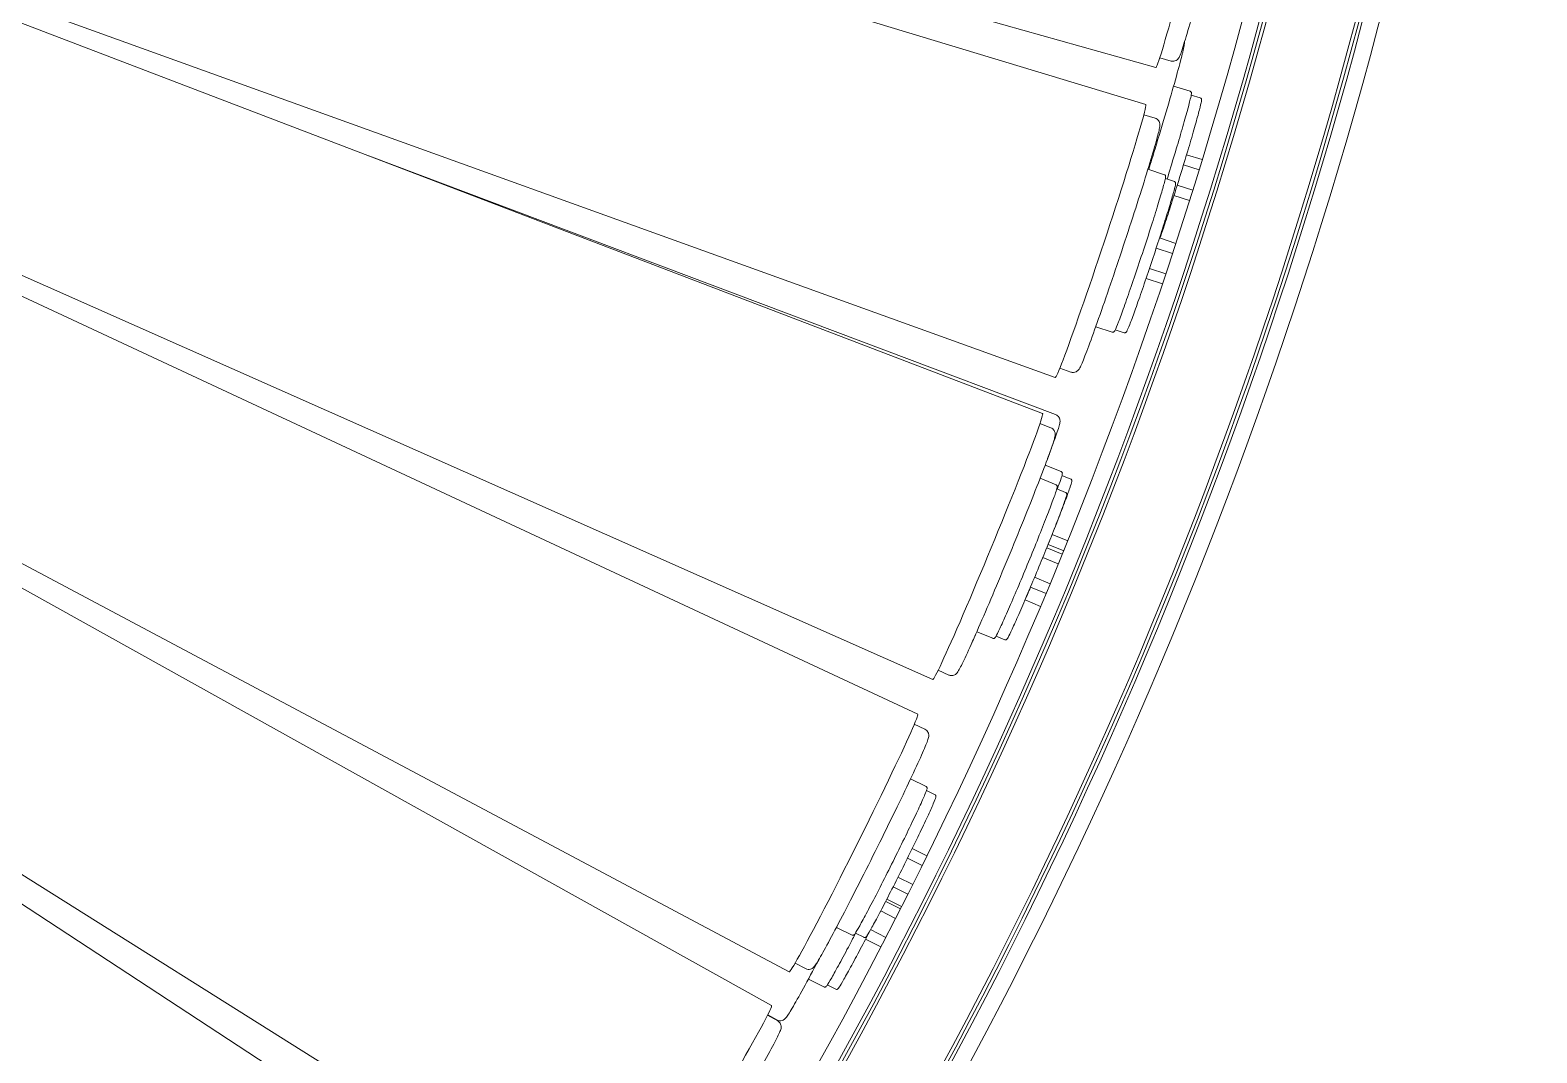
# Model space of a CAD drawing. Header units: metres. Extents: x 51 to 52746, y -259 to 37569.
# Drawn here: x 49231.7 to 49685.6, y 32683 to 32991.1 of the extents above; entities that cross this region are included whole.
import ezdxf

# ---------------------------------------------------------------- set-up
doc = ezdxf.new("R2010")
doc.units = ezdxf.units.M
doc.header["$LTSCALE"] = 500
doc.layers.add('Visible (ISO)', color=7, linetype='Continuous')

msp = doc.modelspace()

# ---------------------------------------------------------------- linework, layer by layer
at = {"layer": 'Visible (ISO)', "color": 4, "lineweight": 5}
for p, q in [((49126.108, 33105.194), (49570.772, 32979.823)), ((49125.549, 33102.565), (49567.749, 32968.765)), ((49105.886, 33043.234), (49540.476, 32886.467)), ((49105.14, 33040.651), (49536.672, 32875.653)), ((49081.297, 32982.874), (49503.598, 32795.509)), ((49571.959, 32982.767), (49575.349, 32981.812)), ((49080.368, 32980.351), (49499.033, 32784.995)), ((49581.123, 32972.697), (49576.118, 32974.241)), ((49584.172, 32970.71), (49581.433, 32971.555)), ((49567.163, 32965.645), (49570.535, 32964.625)), ((49333.691, 32953.264), (49540.591, 32875.32)), ((49580.038, 32953.606), (49584.763, 32952.149)), ((49568.393, 32949.221), (49573.365, 32947.573)), ((49573.651, 32946.425), (49576.371, 32945.523)), ((49579.106, 32950.525), (49583.822, 32949.071)), ((49577.209, 32944.374), (49581.917, 32942.922)), ((49576.243, 32941.303), (49580.954, 32939.85)), ((49571.883, 32928.509), (49576.802, 32926.879)), ((49052.464, 32924.421), (49460.327, 32707.414)), ((49570.887, 32925.448), (49575.802, 32923.819)), ((49051.359, 32921.971), (49455.023, 32697.252)), ((49568.862, 32919.337), (49573.781, 32917.707)), ((49567.833, 32916.288), (49572.76, 32914.655)), ((49552.664, 32901.759), (49557.636, 32900.111)), ((49558.551, 32900.862), (49561.272, 32899.96)), ((49541.869, 32889.319), (49545.182, 32888.124)), ((49535.865, 32872.583), (49539.155, 32871.325)), ((49018.259, 32865.809), (49404.868, 32612.871)), ((49019.537, 32868.174), (49410.883, 32622.629)), ((49542.282, 32858.118), (49537.44, 32860.088)), ((49535.92, 32856.112), (49540.761, 32854.114)), ((49545.146, 32855.873), (49542.491, 32856.953)), ((49540.965, 32852.949), (49543.614, 32851.855)), ((49539.537, 32839.194), (49544.225, 32837.286)), ((49537.924, 32835.204), (49542.602, 32833.274)), ((49538.341, 32836.206), (49543.02, 32834.302)), ((49536.712, 32832.222), (49541.387, 32830.293)), ((49534.256, 32826.272), (49538.937, 32824.34)), ((49536.079, 32817.493), (49531.377, 32819.45)), ((49533.012, 32823.303), (49537.702, 32821.368)), ((49516.846, 32809.893), (49521.688, 32807.895)), ((49522.654, 32808.578), (49525.303, 32807.485)), ((49505.191, 32798.255), (49508.411, 32796.827)), ((49498.009, 32781.99), (49501.201, 32780.5)), ((49496.889, 32765.557), (49501.576, 32763.219)), ((49501.695, 32762.042), (49504.26, 32760.762)), ((49497.396, 32744.56), (49501.834, 32742.345)), ((49495.975, 32741.672), (49500.41, 32739.459)), ((49491.648, 32733.039), (49496.099, 32730.818)), ((49493.101, 32735.911), (49497.543, 32733.695)), ((49489.401, 32728.654), (49493.851, 32726.372)), ((49494.202, 32727.062), (49489.738, 32729.306)), ((49487.914, 32725.799), (49492.391, 32723.504)), ((49474.567, 32720.816), (49479.254, 32718.478)), ((49484.856, 32720.133), (49489.45, 32717.777)), ((49480.266, 32719.091), (49482.831, 32717.811)), ((49483.345, 32717.29), (49487.97, 32714.919)), ((49462.112, 32710.039), (49465.222, 32708.385)), ((49470.792, 32702.866), (49466.132, 32705.255)), ((49474.362, 32702.16), (49471.811, 32703.467)), ((49453.788, 32694.327), (49456.865, 32692.614)), ((49453.852, 32694.455), (49456.65, 32692.927))]:
    msp.add_line(p, q, dxfattribs=at)
for radius in [1400, 1405, 1406, 1407, 1433, 1434, 1435, 1440]:
    msp.add_arc((48245.552, 33360.209), radius, 314.981888, 0, dxfattribs=at)
at = {"layer": 'Visible (ISO)', "color": 4, "lineweight": 5, "extrusion": (0, 0, -1)}
for centre, major_axis in [((49581.44, 33021.84), (-10.667, -42.017)), ((49554.113, 32927.616), (-13.637, -41.149)), ((49520.136, 32835.581), (-16.537, -40.072)), ((49479.681, 32746.204), (-19.353, -38.79)), ((49432.954, 32659.94), (-22.07, -37.311))]:
    msp.add_ellipse(centre, major_axis=major_axis, ratio=0.0261769, start_param=3.140907, end_param=6.283871, dxfattribs=at)
at = {"layer": 'Visible (ISO)', "color": 4, "lineweight": 5}
for points, knots in [([(49595.18, 33059.926), (49595.415, 33059.873), (49595.64, 33059.774), (49596.023, 33059.53), (49596.174, 33059.385), (49596.422, 33059.091), (49596.504, 33058.947), (49596.641, 33058.666), (49596.679, 33058.543), (49596.753, 33058.268), (49596.767, 33058.149), (49596.803, 33057.763), (49596.79, 33057.593), (49596.714, 33056.554), (49596.504, 33055.385), (49595.781, 33051.742), (49595.252, 33049.292), (49593.943, 33043.512), (49593.17, 33040.206), (49591.449, 33033.042), (49590.504, 33029.187), (49588.535, 33021.311), (49587.512, 33017.292), (49585.491, 33009.491), (49584.494, 33005.711), (49582.625, 32998.768), (49581.753, 32995.608), (49580.221, 32990.216), (49579.562, 32987.99), (49578.502, 32984.638), (49578.269, 32983.771), (49577.687, 32982.755), (49577.618, 32982.619), (49577.335, 32982.322), (49577.26, 32982.249), (49577.018, 32982.062), (49576.83, 32981.934), (49576.325, 32981.769), (49576.06, 32981.721), (49575.63, 32981.749), (49575.487, 32981.773), (49575.349, 32981.812)], [3.140907, 3.140907, 3.140907, 3.140907, 3.1502573, 3.1502573, 3.1603767, 3.1603767, 3.1725701, 3.1725701, 3.1883735, 3.1883735, 3.2146504, 3.2146504, 3.2880354, 3.2880354, 3.6023318, 3.6023318, 3.9314289, 3.9314289, 4.2532551, 4.2532551, 4.573981, 4.573981, 4.8944395, 4.8944395, 5.2149141, 5.2149141, 5.5357141, 5.5357141, 5.8578569, 5.8578569, 6.1894752, 6.1894752, 6.2366731, 6.2366731, 6.2496819, 6.2496819, 6.2665988, 6.2665988, 6.2782992, 6.2782992, 6.283871, 6.283871, 6.283871, 6.283871]), ([(49579.441, 32987.632), (49579.443, 32987.409), (49579.425, 32987.251), (49579.3, 32986.241), (49579.031, 32985.084), (49578.125, 32981.483), (49577.473, 32979.062), (49575.874, 32973.356), (49574.934, 32970.094), (49572.854, 32963.026), (49571.714, 32959.224), (49569.907, 32953.286), (49569.27, 32951.211), (49568.63, 32949.142)], [6.3651903, 6.3651903, 6.3651903, 6.3651903, 6.429628, 6.429628, 6.7439244, 6.7439244, 7.0730215, 7.0730215, 7.3948478, 7.3948478, 7.7155737, 7.7155737, 7.8850437, 7.8850437, 7.8850437, 7.8850437]), ([(49584.172, 32970.71), (49584.253, 32970.685), (49584.326, 32970.638), (49584.433, 32970.536), (49584.465, 32970.483), (49584.521, 32970.37), (49584.53, 32970.321), (49584.559, 32970.156), (49584.55, 32970.087), (49584.507, 32969.604), (49584.361, 32968.948), (49583.847, 32966.877), (49583.472, 32965.471), (49582.535, 32962.108), (49581.975, 32960.157), (49580.726, 32955.899), (49580.038, 32953.593), (49578.6, 32948.857), (49577.851, 32946.428), (49576.37, 32941.693), (49575.637, 32939.387), (49574.262, 32935.13), (49573.619, 32933.18), (49572.665, 32930.356), (49572.313, 32929.335), (49572.005, 32928.468)], [6.2831853, 6.2831853, 6.2831853, 6.2831853, 6.2962155, 6.2962155, 6.310934, 6.310934, 6.3343054, 6.3343054, 6.4056196, 6.4056196, 6.7197789, 6.7197789, 7.0440752, 7.0440752, 7.3649023, 7.3649023, 7.6852182, 7.6852182, 8.0054094, 8.0054094, 8.3255979, 8.3255979, 8.6459017, 8.6459017, 8.8663889, 8.8663889, 8.8663889, 8.8663889]), ([(49581.123, 32972.697), (49581.207, 32972.671), (49581.281, 32972.623), (49581.389, 32972.518), (49581.421, 32972.463), (49581.476, 32972.346), (49581.485, 32972.296), (49581.514, 32972.111), (49581.501, 32972.03), (49581.45, 32971.579), (49581.341, 32971.058), (49580.923, 32969.315), (49580.564, 32967.947), (49579.644, 32964.609), (49579.087, 32962.65), (49577.826, 32958.326), (49577.124, 32955.963), (49575.666, 32951.136), (49574.911, 32948.677), (49574.158, 32946.256)], [0, 0, 0, 0, 0.0133476, 0.0133476, 0.0285187, 0.0285187, 0.0534776, 0.0534776, 0.1374909, 0.1374909, 0.3867112, 0.3867112, 0.7126473, 0.7126473, 1.0336071, 1.0336071, 1.3539468, 1.3539468, 1.665535, 1.665535, 1.665535, 1.665535]), ([(49570.535, 32964.625), (49570.766, 32964.555), (49570.983, 32964.441), (49571.347, 32964.17), (49571.488, 32964.015), (49571.714, 32963.704), (49571.786, 32963.554), (49571.902, 32963.265), (49571.931, 32963.138), (49571.985, 32962.859), (49571.991, 32962.74), (49572, 32962.352), (49571.974, 32962.183), (49571.824, 32961.152), (49571.531, 32960.001), (49570.55, 32956.419), (49569.848, 32954.013), (49568.131, 32948.341), (49567.123, 32945.099), (49564.896, 32938.076), (49563.678, 32934.298), (49561.152, 32926.583), (49559.845, 32922.646), (49557.273, 32915.009), (49556.009, 32911.31), (49553.649, 32904.519), (49552.555, 32901.429), (49550.642, 32896.159), (49549.826, 32893.987), (49548.529, 32890.719), (49548.235, 32889.87), (49547.582, 32888.899), (49547.503, 32888.767), (49547.2, 32888.491), (49547.12, 32888.424), (49546.866, 32888.255), (49546.669, 32888.141), (49546.153, 32888.012), (49545.886, 32887.983), (49545.459, 32888.041), (49545.318, 32888.075), (49545.182, 32888.124)], [3.140907, 3.140907, 3.140907, 3.140907, 3.1502573, 3.1502573, 3.1603767, 3.1603767, 3.1725701, 3.1725701, 3.1883735, 3.1883735, 3.2146504, 3.2146504, 3.2880354, 3.2880354, 3.6023318, 3.6023318, 3.9314289, 3.9314289, 4.2532551, 4.2532551, 4.573981, 4.573981, 4.8944395, 4.8944395, 5.2149141, 5.2149141, 5.5357141, 5.5357141, 5.8578569, 5.8578569, 6.1894752, 6.1894752, 6.2366731, 6.2366731, 6.2496819, 6.2496819, 6.2665988, 6.2665988, 6.2782992, 6.2782992, 6.283871, 6.283871, 6.283871, 6.283871]), ([(49573.365, 32947.573), (49573.448, 32947.545), (49573.521, 32947.495), (49573.627, 32947.388), (49573.658, 32947.333), (49573.711, 32947.215), (49573.719, 32947.164), (49573.744, 32946.979), (49573.729, 32946.898), (49573.669, 32946.448), (49573.548, 32945.93), (49573.094, 32944.196), (49572.707, 32942.836), (49571.718, 32939.518), (49571.12, 32937.57), (49569.77, 32933.273), (49569.019, 32930.925), (49567.439, 32926.064), (49566.61, 32923.552), (49564.96, 32918.616), (49564.138, 32916.193), (49562.583, 32911.682), (49561.851, 32909.594), (49560.55, 32905.962), (49559.981, 32904.419), (49559.061, 32902.028), (49558.716, 32901.191), (49558.416, 32900.584), (49558.36, 32900.48), (49558.263, 32900.337), (49558.232, 32900.291), (49558.13, 32900.199), (49558.086, 32900.162), (49557.933, 32900.097), (49557.82, 32900.07), (49557.674, 32900.1), (49557.655, 32900.105), (49557.636, 32900.111)], [3.1415927, 3.1415927, 3.1415927, 3.1415927, 3.1549402, 3.1549402, 3.1701114, 3.1701114, 3.1950703, 3.1950703, 3.2790835, 3.2790835, 3.5283039, 3.5283039, 3.8542399, 3.8542399, 4.1751998, 4.1751998, 4.4955395, 4.4955395, 4.8157314, 4.8157314, 5.1359068, 5.1359068, 5.4561703, 5.4561703, 5.7767947, 5.7767947, 6.0994356, 6.0994356, 6.1913105, 6.1913105, 6.2372479, 6.2372479, 6.2602166, 6.2602166, 6.2801898, 6.2801898, 6.2831853, 6.2831853, 6.2831853, 6.2831853]), ([(49576.371, 32945.523), (49576.453, 32945.496), (49576.524, 32945.448), (49576.629, 32945.344), (49576.66, 32945.29), (49576.713, 32945.176), (49576.722, 32945.127), (49576.748, 32944.961), (49576.737, 32944.892), (49576.683, 32944.41), (49576.524, 32943.757), (49575.967, 32941.698), (49575.563, 32940.3), (49574.556, 32936.956), (49573.956, 32935.018), (49572.619, 32930.786), (49571.882, 32928.495), (49570.346, 32923.791), (49569.547, 32921.378), (49567.968, 32916.674), (49567.187, 32914.384), (49565.723, 32910.157), (49565.04, 32908.221), (49563.84, 32904.896), (49563.323, 32903.51), (49562.503, 32901.414), (49562.216, 32900.733), (49561.967, 32900.289), (49561.93, 32900.226), (49561.84, 32900.117), (49561.807, 32900.076), (49561.696, 32900.002), (49561.651, 32899.976), (49561.514, 32899.934), (49561.41, 32899.923), (49561.293, 32899.953), (49561.282, 32899.956), (49561.272, 32899.96)], [3.1415927, 3.1415927, 3.1415927, 3.1415927, 3.1546229, 3.1546229, 3.1693414, 3.1693414, 3.1927127, 3.1927127, 3.264027, 3.264027, 3.5781862, 3.5781862, 3.9024825, 3.9024825, 4.2233097, 4.2233097, 4.5436256, 4.5436256, 4.8638167, 4.8638167, 5.1840053, 5.1840053, 5.5043091, 5.5043091, 5.8250822, 5.8250822, 6.1488006, 6.1488006, 6.2159929, 6.2159929, 6.2495891, 6.2495891, 6.2647326, 6.2647326, 6.2814866, 6.2814866, 6.2831853, 6.2831853, 6.2831853, 6.2831853]), ([(49540.591, 32875.32), (49540.817, 32875.235), (49541.026, 32875.107), (49541.371, 32874.812), (49541.501, 32874.648), (49541.706, 32874.323), (49541.768, 32874.168), (49541.864, 32873.872), (49541.886, 32873.744), (49541.921, 32873.462), (49541.918, 32873.342), (49541.902, 32872.955), (49541.864, 32872.788), (49541.647, 32871.769), (49541.278, 32870.64), (49540.066, 32867.144), (49539.213, 32864.81), (49538.167, 32862.033)], [6.2824996, 6.2824996, 6.2824996, 6.2824996, 6.29184999, 6.29184999, 6.30196937, 6.30196937, 6.31416277, 6.31416277, 6.32996614, 6.32996614, 6.35624301, 6.35624301, 6.42962804, 6.42962804, 6.74392445, 6.74392445, 7.07069369, 7.07069369, 7.07069369, 7.07069369]), ([(49539.155, 32871.325), (49539.38, 32871.239), (49539.589, 32871.109), (49539.933, 32870.813), (49540.062, 32870.648), (49540.265, 32870.322), (49540.326, 32870.167), (49540.421, 32869.87), (49540.442, 32869.742), (49540.476, 32869.46), (49540.473, 32869.341), (49540.454, 32868.953), (49540.416, 32868.786), (49540.193, 32867.769), (49539.819, 32866.641), (49538.585, 32863.139), (49537.713, 32860.788), (49535.595, 32855.254), (49534.359, 32852.092), (49531.637, 32845.245), (49530.152, 32841.564), (49527.083, 32834.049), (49525.498, 32830.215), (49522.389, 32822.781), (49520.864, 32819.182), (49518.026, 32812.576), (49516.713, 32809.572), (49514.43, 32804.452), (49513.461, 32802.343), (49511.934, 32799.176), (49511.58, 32798.351), (49510.86, 32797.428), (49510.772, 32797.303), (49510.449, 32797.049), (49510.365, 32796.988), (49510.099, 32796.837), (49509.895, 32796.737), (49509.371, 32796.646), (49509.102, 32796.636), (49508.681, 32796.724), (49508.542, 32796.769), (49508.411, 32796.827)], [3.140907, 3.140907, 3.140907, 3.140907, 3.1502573, 3.1502573, 3.1603767, 3.1603767, 3.1725701, 3.1725701, 3.1883735, 3.1883735, 3.2146504, 3.2146504, 3.2880354, 3.2880354, 3.6023318, 3.6023318, 3.9314289, 3.9314289, 4.2532551, 4.2532551, 4.573981, 4.573981, 4.8944395, 4.8944395, 5.2149141, 5.2149141, 5.5357141, 5.5357141, 5.8578569, 5.8578569, 6.1894752, 6.1894752, 6.2366731, 6.2366731, 6.2496819, 6.2496819, 6.2665988, 6.2665988, 6.2782992, 6.2782992, 6.283871, 6.283871, 6.283871, 6.283871]), ([(49545.146, 32855.873), (49545.225, 32855.84), (49545.293, 32855.787), (49545.391, 32855.676), (49545.419, 32855.621), (49545.464, 32855.504), (49545.47, 32855.454), (49545.484, 32855.286), (49545.469, 32855.219), (49545.383, 32854.741), (49545.181, 32854.101), (49544.489, 32852.082), (49543.992, 32850.715), (49542.766, 32847.445), (49542.038, 32845.551), (49540.423, 32841.418), (49539.536, 32839.18), (49538.389, 32836.325), (49538.162, 32835.764), (49537.935, 32835.2)], [6.2831853, 6.2831853, 6.2831853, 6.2831853, 6.2962155, 6.2962155, 6.310934, 6.310934, 6.3343054, 6.3343054, 6.4056196, 6.4056196, 6.7197789, 6.7197789, 7.0440752, 7.0440752, 7.3649023, 7.3649023, 7.6852182, 7.6852182, 7.7631117, 7.7631117, 7.7631117, 7.7631117]), ([(49542.282, 32858.118), (49542.363, 32858.085), (49542.433, 32858.03), (49542.532, 32857.916), (49542.558, 32857.859), (49542.604, 32857.737), (49542.608, 32857.686), (49542.621, 32857.499), (49542.601, 32857.421), (49542.511, 32856.975), (49542.356, 32856.466), (49541.863, 32854.99), (49541.525, 32854.035), (49541.106, 32852.89)], [6.28318531, 6.28318531, 6.28318531, 6.28318531, 6.2965329, 6.2965329, 6.31170405, 6.31170405, 6.33666295, 6.33666295, 6.4206762, 6.4206762, 6.66989651, 6.66989651, 6.92004883, 6.92004883, 6.92004883, 6.92004883]), ([(49540.761, 32854.114), (49540.843, 32854.081), (49540.912, 32854.026), (49541.01, 32853.911), (49541.036, 32853.854), (49541.081, 32853.732), (49541.085, 32853.681), (49541.097, 32853.494), (49541.077, 32853.416), (49540.984, 32852.971), (49540.827, 32852.462), (49540.251, 32850.765), (49539.768, 32849.436), (49538.545, 32846.197), (49537.809, 32844.297), (49536.156, 32840.107), (49535.239, 32837.819), (49533.317, 32833.083), (49532.311, 32830.636), (49530.313, 32825.83), (49529.32, 32823.473), (49527.448, 32819.083), (49526.568, 32817.053), (49525.011, 32813.523), (49524.334, 32812.025), (49523.246, 32809.705), (49522.842, 32808.896), (49522.499, 32808.311), (49522.436, 32808.212), (49522.329, 32808.075), (49522.295, 32808.032), (49522.187, 32807.948), (49522.14, 32807.914), (49521.983, 32807.86), (49521.868, 32807.84), (49521.725, 32807.881), (49521.706, 32807.888), (49521.688, 32807.895)], [3.1415927, 3.1415927, 3.1415927, 3.1415927, 3.1549402, 3.1549402, 3.1701114, 3.1701114, 3.1950703, 3.1950703, 3.2790835, 3.2790835, 3.5283039, 3.5283039, 3.8542399, 3.8542399, 4.1751998, 4.1751998, 4.4955395, 4.4955395, 4.8157314, 4.8157314, 5.1359068, 5.1359068, 5.4561703, 5.4561703, 5.7767947, 5.7767947, 6.0994356, 6.0994356, 6.1913105, 6.1913105, 6.2372479, 6.2372479, 6.2602166, 6.2602166, 6.2801898, 6.2801898, 6.2831853, 6.2831853, 6.2831853, 6.2831853]), ([(49543.614, 32851.855), (49543.693, 32851.823), (49543.761, 32851.769), (49543.858, 32851.658), (49543.886, 32851.602), (49543.93, 32851.485), (49543.936, 32851.435), (49543.949, 32851.267), (49543.934, 32851.2), (49543.846, 32850.723), (49543.641, 32850.083), (49542.938, 32848.068), (49542.435, 32846.703), (49541.192, 32843.44), (49540.456, 32841.549), (49538.82, 32837.423), (49537.922, 32835.191), (49536.055, 32830.608), (49535.086, 32828.258), (49533.174, 32823.679), (49532.233, 32821.451), (49530.471, 32817.339), (49529.652, 32815.456), (49528.217, 32812.226), (49527.603, 32810.879), (49526.635, 32808.848), (49526.301, 32808.189), (49526.02, 32807.763), (49525.979, 32807.703), (49525.882, 32807.601), (49525.846, 32807.563), (49525.73, 32807.497), (49525.683, 32807.474), (49525.543, 32807.442), (49525.439, 32807.438), (49525.324, 32807.477), (49525.314, 32807.481), (49525.303, 32807.485)], [3.1415927, 3.1415927, 3.1415927, 3.1415927, 3.1546229, 3.1546229, 3.1693414, 3.1693414, 3.1927127, 3.1927127, 3.264027, 3.264027, 3.5781862, 3.5781862, 3.9024825, 3.9024825, 4.2233097, 4.2233097, 4.5436256, 4.5436256, 4.8638167, 4.8638167, 5.1840053, 5.1840053, 5.5043091, 5.5043091, 5.8250822, 5.8250822, 6.1488006, 6.1488006, 6.2159929, 6.2159929, 6.2495891, 6.2495891, 6.2647326, 6.2647326, 6.2814866, 6.2814866, 6.2831853, 6.2831853, 6.2831853, 6.2831853]), ([(49501.201, 32780.5), (49501.419, 32780.398), (49501.618, 32780.254), (49501.94, 32779.935), (49502.057, 32779.761), (49502.236, 32779.421), (49502.286, 32779.262), (49502.36, 32778.959), (49502.372, 32778.83), (49502.385, 32778.546), (49502.373, 32778.427), (49502.327, 32778.042), (49502.278, 32777.878), (49501.983, 32776.879), (49501.529, 32775.781), (49500.049, 32772.376), (49499.011, 32770.094), (49496.504, 32764.724), (49495.045, 32761.658), (49491.842, 32755.023), (49490.098, 32751.457), (49486.501, 32744.18), (49484.647, 32740.47), (49481.015, 32733.276), (49479.237, 32729.795), (49475.935, 32723.408), (49474.412, 32720.505), (49471.769, 32715.562), (49470.652, 32713.527), (49468.903, 32710.477), (49468.492, 32709.679), (49467.707, 32708.81), (49467.61, 32708.691), (49467.271, 32708.461), (49467.182, 32708.406), (49466.906, 32708.275), (49466.695, 32708.19), (49466.166, 32708.136), (49465.898, 32708.145), (49465.483, 32708.263), (49465.348, 32708.317), (49465.222, 32708.385)], [3.140907, 3.140907, 3.140907, 3.140907, 3.1502573, 3.1502573, 3.1603767, 3.1603767, 3.1725701, 3.1725701, 3.1883735, 3.1883735, 3.2146504, 3.2146504, 3.2880354, 3.2880354, 3.6023318, 3.6023318, 3.9314289, 3.9314289, 4.2532551, 4.2532551, 4.573981, 4.573981, 4.8944395, 4.8944395, 5.2149141, 5.2149141, 5.5357141, 5.5357141, 5.8578569, 5.8578569, 6.1894752, 6.1894752, 6.2366731, 6.2366731, 6.2496819, 6.2496819, 6.2665988, 6.2665988, 6.2782992, 6.2782992, 6.283871, 6.283871, 6.283871, 6.283871]), ([(49501.576, 32763.219), (49501.654, 32763.18), (49501.719, 32763.12), (49501.809, 32762.998), (49501.831, 32762.94), (49501.867, 32762.815), (49501.868, 32762.764), (49501.866, 32762.577), (49501.84, 32762.5), (49501.716, 32762.062), (49501.523, 32761.567), (49500.828, 32759.914), (49500.251, 32758.623), (49498.8, 32755.48), (49497.93, 32753.637), (49495.983, 32749.576), (49494.905, 32747.359), (49492.65, 32742.772), (49491.472, 32740.403), (49489.136, 32735.752), (49487.978, 32733.471), (49485.797, 32729.227), (49484.775, 32727.264), (49482.97, 32723.855), (49482.188, 32722.409), (49480.937, 32720.172), (49480.477, 32719.393), (49480.093, 32718.835), (49480.023, 32718.74), (49479.906, 32718.612), (49479.869, 32718.571), (49479.755, 32718.495), (49479.707, 32718.464), (49479.545, 32718.422), (49479.43, 32718.411), (49479.29, 32718.462), (49479.271, 32718.469), (49479.254, 32718.478)], [3.1415927, 3.1415927, 3.1415927, 3.1415927, 3.1549402, 3.1549402, 3.1701114, 3.1701114, 3.1950703, 3.1950703, 3.2790835, 3.2790835, 3.5283039, 3.5283039, 3.8542399, 3.8542399, 4.1751998, 4.1751998, 4.4955395, 4.4955395, 4.8157314, 4.8157314, 5.1359068, 5.1359068, 5.4561703, 5.4561703, 5.7767947, 5.7767947, 6.0994356, 6.0994356, 6.1913105, 6.1913105, 6.2372479, 6.2372479, 6.2602166, 6.2602166, 6.2801898, 6.2801898, 6.2831853, 6.2831853, 6.2831853, 6.2831853]), ([(49504.26, 32760.762), (49504.337, 32760.724), (49504.4, 32760.666), (49504.489, 32760.548), (49504.513, 32760.49), (49504.549, 32760.37), (49504.551, 32760.32), (49504.552, 32760.152), (49504.532, 32760.085), (49504.41, 32759.616), (49504.16, 32758.993), (49503.316, 32757.033), (49502.717, 32755.707), (49501.244, 32752.541), (49500.374, 32750.707), (49498.449, 32746.709), (49497.394, 32744.546), (49495.204, 32740.108), (49494.07, 32737.834), (49491.837, 32733.403), (49490.739, 32731.247), (49488.688, 32727.271), (49487.737, 32725.452), (49486.076, 32722.332), (49485.367, 32721.033), (49484.257, 32719.075), (49483.876, 32718.442), (49483.566, 32718.038), (49483.521, 32717.981), (49483.416, 32717.885), (49483.378, 32717.85), (49483.257, 32717.792), (49483.209, 32717.773), (49483.067, 32717.751), (49482.963, 32717.755), (49482.851, 32717.801), (49482.841, 32717.806), (49482.831, 32717.811)], [3.1415927, 3.1415927, 3.1415927, 3.1415927, 3.1546229, 3.1546229, 3.1693414, 3.1693414, 3.1927127, 3.1927127, 3.264027, 3.264027, 3.5781862, 3.5781862, 3.9024825, 3.9024825, 4.2233097, 4.2233097, 4.5436256, 4.5436256, 4.8638167, 4.8638167, 5.1840053, 5.1840053, 5.5043091, 5.5043091, 5.8250822, 5.8250822, 6.1488006, 6.1488006, 6.2159929, 6.2159929, 6.2495891, 6.2495891, 6.2647326, 6.2647326, 6.2814866, 6.2814866, 6.2831853, 6.2831853, 6.2831853, 6.2831853]), ([(49484.502, 32719.514), (49483.422, 32717.43), (49482.362, 32715.406), (49480.322, 32711.555), (49479.351, 32709.746), (49477.656, 32706.645), (49476.933, 32705.353), (49475.801, 32703.408), (49475.414, 32702.779), (49475.099, 32702.378), (49475.053, 32702.322), (49474.948, 32702.228), (49474.909, 32702.192), (49474.788, 32702.136), (49474.739, 32702.117), (49474.597, 32702.097), (49474.493, 32702.102), (49474.382, 32702.15), (49474.372, 32702.155), (49474.362, 32702.16)], [1.7387751, 1.7387751, 1.7387751, 1.7387751, 2.0424126, 2.0424126, 2.3627164, 2.3627164, 2.6834896, 2.6834896, 3.0072079, 3.0072079, 3.0744003, 3.0744003, 3.1079965, 3.1079965, 3.12314, 3.12314, 3.1398939, 3.1398939, 3.1415927, 3.1415927, 3.1415927, 3.1415927]), ([(49480.348, 32719.05), (49479.741, 32717.885), (49479.144, 32716.748), (49477.453, 32713.542), (49476.409, 32711.591), (49474.567, 32708.201), (49473.769, 32706.764), (49472.494, 32704.541), (49472.025, 32703.768), (49471.635, 32703.214), (49471.564, 32703.12), (49471.446, 32702.993), (49471.409, 32702.952), (49471.294, 32702.877), (49471.245, 32702.847), (49471.083, 32702.806), (49470.967, 32702.796), (49470.828, 32702.849), (49470.81, 32702.857), (49470.792, 32702.866)], [1.828138, 1.828138, 1.828138, 1.828138, 1.9943142, 1.9943142, 2.3145776, 2.3145776, 2.6352021, 2.6352021, 2.957843, 2.957843, 3.0497178, 3.0497178, 3.0956552, 3.0956552, 3.1186239, 3.1186239, 3.1385971, 3.1385971, 3.1415927, 3.1415927, 3.1415927, 3.1415927]), ([(49469.35, 32711.265), (49469.305, 32711.18), (49469.259, 32711.094), (49467.527, 32707.832), (49465.973, 32704.946), (49463.275, 32700.032), (49462.136, 32698.01), (49460.354, 32694.978), (49459.934, 32694.185), (49459.14, 32693.325), (49459.042, 32693.207), (49458.7, 32692.981), (49458.61, 32692.927), (49458.333, 32692.799), (49458.121, 32692.716), (49457.592, 32692.668), (49457.323, 32692.68), (49456.91, 32692.803), (49456.776, 32692.858), (49456.65, 32692.927)], [8.3478829, 8.3478829, 8.3478829, 8.3478829, 8.3565068, 8.3565068, 8.6773068, 8.6773068, 8.9994495, 8.9994495, 9.3310678, 9.3310678, 9.3782657, 9.3782657, 9.3912746, 9.3912746, 9.4081914, 9.4081914, 9.4198919, 9.4198919, 9.4254637, 9.4254637, 9.4254637, 9.4254637]), ([(49456.865, 32692.614), (49457.076, 32692.497), (49457.264, 32692.339), (49457.562, 32691.997), (49457.666, 32691.815), (49457.821, 32691.463), (49457.86, 32691.301), (49457.912, 32690.994), (49457.914, 32690.865), (49457.907, 32690.58), (49457.887, 32690.462), (49457.814, 32690.081), (49457.752, 32689.922), (49457.387, 32688.947), (49456.856, 32687.884), (49455.136, 32684.592), (49453.939, 32682.39), (49451.055, 32677.213), (49449.381, 32674.259), (49445.713, 32667.869), (49443.72, 32664.437), (49439.612, 32657.435), (49437.498, 32653.866), (49433.362, 32646.95), (49431.341, 32643.604), (49427.592, 32637.469), (49425.865, 32634.682), (49422.876, 32629.94), (49421.617, 32627.99), (49419.656, 32625.072), (49419.188, 32624.306), (49418.344, 32623.495), (49418.238, 32623.384), (49417.883, 32623.178), (49417.791, 32623.13), (49417.507, 32623.018), (49417.29, 32622.949), (49416.759, 32622.932), (49416.491, 32622.961), (49416.086, 32623.109), (49415.956, 32623.172), (49415.834, 32623.248)], [3.140907, 3.140907, 3.140907, 3.140907, 3.1502573, 3.1502573, 3.1603767, 3.1603767, 3.1725701, 3.1725701, 3.1883735, 3.1883735, 3.2146504, 3.2146504, 3.2880354, 3.2880354, 3.6023318, 3.6023318, 3.9314289, 3.9314289, 4.2532551, 4.2532551, 4.573981, 4.573981, 4.8944395, 4.8944395, 5.2149141, 5.2149141, 5.5357141, 5.5357141, 5.8578569, 5.8578569, 6.1894752, 6.1894752, 6.2366731, 6.2366731, 6.2496819, 6.2496819, 6.2665988, 6.2665988, 6.2782992, 6.2782992, 6.283871, 6.283871, 6.283871, 6.283871])]:
    msp.add_open_spline(points, degree=3, knots=knots, dxfattribs=at)
for points in [[(49533.021, 32823.299), (49532.381, 32821.785), (49531.774, 32820.365), (49531.216, 32819.078)], [(49516.877, 32809.88), (49516.131, 32808.196), (49515.469, 32806.735), (49514.906, 32805.527)]]:
    msp.add_open_spline(points, degree=3, dxfattribs=at)

doc.saveas('drawing.dxf')
